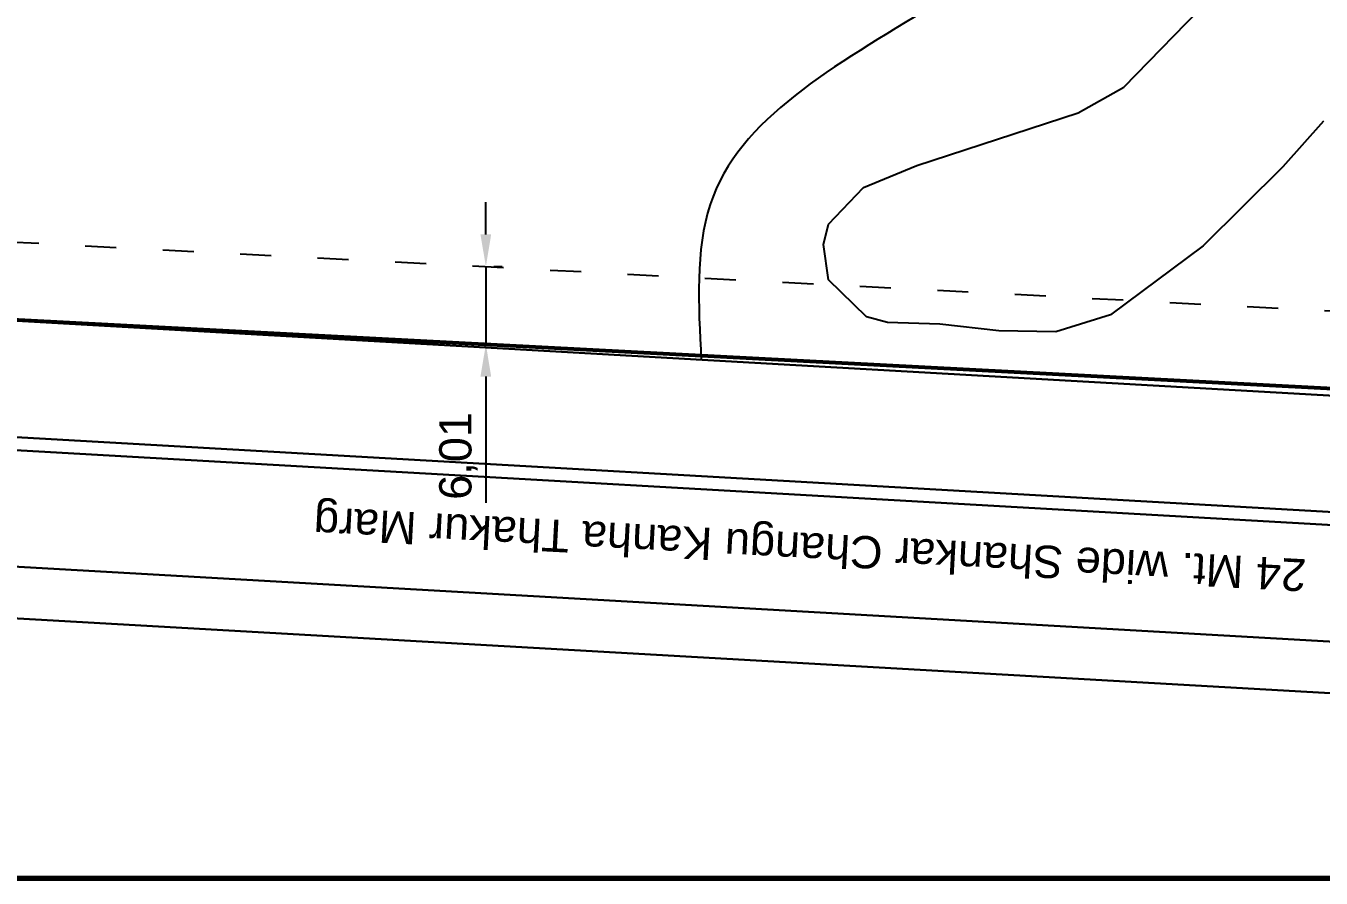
# Model space of a CAD drawing. Header units: millimetres. Extents: x 586 to 1010, y 369 to 668.
# Drawn here: x 792.9 to 893, y 368.6 to 434.5 of the extents above; entities that cross this region are included whole.
import ezdxf

# ---------------------------------------------------------------- set-up
doc = ezdxf.new("R2010")
doc.units = ezdxf.units.MM
doc.linetypes.add('ACAD_ISO03W100', pattern=[30, 12, -18])
doc.styles.get("Standard").update_dxf_attribs({"font": 'arial.ttf'})
doc.dimstyles.new('ISO-25', dxfattribs={"dimtxt": 2.5, "dimasz": 2.5, "dimexe": 1.25, "dimexo": 0.625, "dimtad": 1, "dimtxsty": 'Standard', "dimcen": 2.5, "dimadec": 0, "dimazin": 0, "dimtfac": 1, "dimtmove": 0, "dimatfit": 3, "dimfxl": 1, "dimarcsym": 0})

# ---------------------------------------------------------------- blocks, each defined once
blk = doc.blocks.new('*D13')
at = {"color": 0, "lineweight": -2, "transparency": 16777216}
blk.add_arc((988.29, 401.52), 14.25, 102.4017, 166.9411, dxfattribs=at)
at = {"color": 0, "transparency": 16777216}
for points in [[(985.18, 415.84), (985.28, 415.02), (987.71, 415.75)], [(974.82, 404.68), (974, 404.79), (974.06, 402.26)]]:
    blk.add_solid(points, dxfattribs=at)
at = {"layer": 'Defpoints', "color": 0, "transparency": 16777216}
for p in [(987.19, 428.54), (981.05, 413.78), (776.47, 412.59), (988.29, 401.52), (988.29, 401.52)]:
    blk.add_point(p, dxfattribs=at)
at = {"color": 0, "lineweight": 25, "transparency": 16777216, "insert": (976.94, 413), "char_height": 2.5, "attachment_point": 5, "rotation": 44.6714}
blk.add_mtext('85°', dxfattribs=at)
blk = doc.blocks.new('*D19')
at = {"color": 0, "lineweight": -2, "transparency": 16777216}
for p, q in [((828.44, 418.38), (828.44, 420.88)), ((828.44, 415.88), (828.44, 409.87)), ((829.06, 415.88), (829.69, 415.88)), ((829.06, 409.87), (829.69, 409.87)), ((828.44, 407.37), (828.44, 397.6))]:
    blk.add_line(p, q, dxfattribs=at)
at = {"color": 0, "transparency": 16777216}
for points in [[(828.02, 418.38), (828.85, 418.38), (828.44, 415.88)], [(828.02, 407.37), (828.85, 407.37), (828.44, 409.87)]]:
    blk.add_solid(points, dxfattribs=at)
at = {"layer": 'Defpoints', "color": 0, "transparency": 16777216}
for p in [(828.44, 415.88), (828.44, 409.87), (828.44, 409.87)]:
    blk.add_point(p, dxfattribs=at)
at = {"color": 0, "lineweight": 25, "transparency": 16777216, "insert": (826.31, 401.23), "char_height": 2.5, "attachment_point": 5, "rotation": 90}
blk.add_mtext('6,01', dxfattribs=at)

msp = doc.modelspace()

# ---------------------------------------------------------------- linework, layer by layer
at = {"color": 1, "lineweight": 70}
msp.add_lwpolyline([(1010.059, 668.188), (586.289, 668.188), (586.289, 368.553), (1010.059, 368.553)], close=True, dxfattribs=at)
at = {"color": 14, "lineweight": 53}
msp.add_lwpolyline([(651.72, 446.436, -0.2884507), (676.131, 425.261), (691.204, 425.176), (770.492, 420.087), (776.466, 412.586), (988.288, 401.516), (987.187, 428.538), (988.963, 465.862), (996.349, 502.075), (998.359, 510.985), (987.842, 513.48), (952.013, 530.715), (924.354, 550.241), (886.19, 590.875), (865.188, 604.38), (791.689, 626.083), (701.656, 642.511), (681.145, 642.511), (677.121, 642.819, -0.2782706), (630.583, 579.179), (651.72, 446.436)], format="xyb", dxfattribs=at)
at = {"linetype": 'ACAD_ISO03W100', "ltscale": 0.2}
msp.add_lwpolyline([(657.003, 451.415, -0.222502), (680.294, 431.238), (691.414, 431.175), (773.529, 425.905), (779.476, 418.437), (982.025, 407.852), (981.181, 428.558), (982.992, 466.608), (989.935, 500.65), (983.809, 502.104), (945.909, 520.335), (916.44, 541.139), (878.456, 581.581), (860.143, 593.358), (788.905, 614.392), (700.57, 630.511), (681.183, 630.511, -0.2243581), (637.227, 575.606)], format="xyb", close=True, dxfattribs=at)
at = {"color": 4, "lineweight": 25}
msp.add_lwpolyline([(893.229, 427.139), (890.085, 423.596), (883.922, 417.487), (876.749, 412.162), (872.515, 410.831), (868.129, 410.904), (863.562, 411.419), (859.509, 411.567), (857.879, 412.006), (854.954, 414.87), (854.559, 417.606), (854.954, 419.166), (857.66, 421.999), (861.78, 423.722), (874.256, 427.782), (877.775, 429.775), (884.57, 436.753), (889.607, 444.151), (894.196, 454.615)], dxfattribs=at)
at = {"color": 7, "lineweight": 30}
for points in [[(988.288, 401.516), (988.341, 400.512), (691.091, 417.451, 0.1197605), (677.62, 414.979), (666.42, 409.98), (636.263, 398.145), (602.182, 369.967), (600.801, 368.553)], [(1010.059, 390.455), (987.868, 391.525), (690.579, 408.466, 0.1197605), (681.289, 406.761), (669.9, 401.677), (640.89, 390.292), (614.596, 368.553)], [(1010.059, 389.454), (987.816, 390.526), (690.522, 407.467, 0.1197605), (681.696, 405.848), (670.287, 400.755), (641.404, 389.42), (616.165, 368.553)], [(1010.059, 380.444), (987.352, 381.538, -0.0021935), (987.334, 381.539), (690.01, 398.482, 0.1197605), (685.365, 397.63), (673.767, 392.452), (646.03, 381.567), (630.29, 368.553)], [(1010.059, 376.439), (987.159, 377.543, -0.0021935), (987.107, 377.545), (689.783, 394.488, 0.1197605), (686.995, 393.977), (675.314, 388.762), (648.087, 378.077), (636.567, 368.553)]]:
    msp.add_lwpolyline(points, format="xyb", dxfattribs=at)
at = {"color": 254, "lineweight": 25}
msp.add_spline([(654.944, 595.472), (670.267, 587.317), (714.302, 595.165), (787.089, 595.165), (819.394, 580.944), (821.03, 562.85), (813.491, 552.788), (808.734, 539.671), (796.407, 534.706), (791.022, 527.249), (791.022, 507.547), (797.301, 476.527), (814.975, 463.89), (836.148, 474.682), (874.022, 478.588), (885.729, 462.733), (863.004, 436.079), (845.789, 420.685), (845.104, 408.675)], degree=3, dxfattribs=at)

# ---------------------------------------------------------------- texts
at = {"color": 7, "lineweight": 25, "insert": (891.819, 390.73), "char_height": 2.5, "attachment_point": 1, "rotation": 176.97268}
msp.add_mtext_dynamic_manual_height_columns('24 Mt. wide Shankar Changu Kanha Thakur Marg', width=91.14005, gutter_width=12.5, heights=[0], dxfattribs=at)

# ---------------------------------------------------------------- dimensions: what is measured, and where the dimension line sits
at = {"lineweight": 25}
dim = msp.add_angular_dim_2l(base=(981.045, 413.784), line1=((776.466, 412.586), (988.288, 401.516)), line2=((988.288, 401.516), (987.187, 428.538)), dimstyle='ISO-25', dxfattribs=at)
dim.commit()
dim.dimension.update_dxf_attribs({"geometry": '*D13', "text_midpoint": (976.936, 413)})
dim = msp.add_aligned_dim(p1=(828.436, 415.878), p2=(828.436, 409.87), distance=0, dimstyle='ISO-25', dxfattribs=at)
dim.commit()
dim.dimension.update_dxf_attribs({"geometry": '*D19', "text_midpoint": (826.308, 401.233)})

doc.saveas('drawing.dxf')
